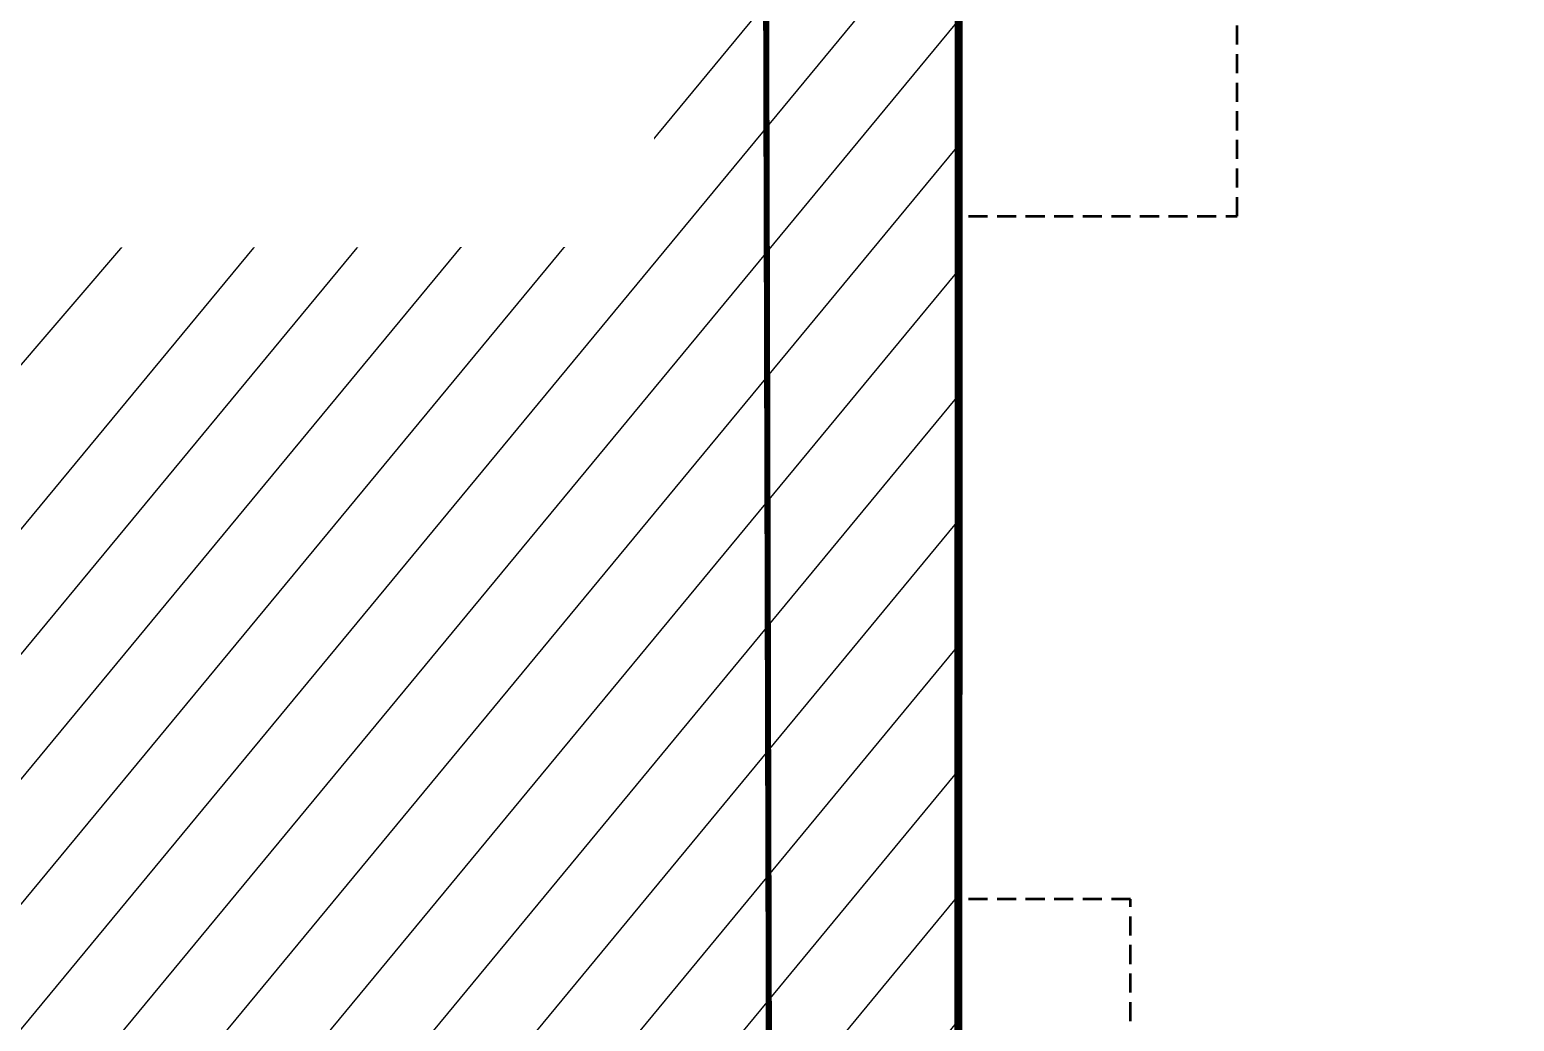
# Model space of a CAD drawing. Header units: centimetres. Extents: x -6122352 to 7132207, y -1694241 to 1947892.
# Drawn here: x 83637 to 88508, y -102051 to -98799 of the extents above; entities that cross this region are included whole.
import ezdxf
from ezdxf.xclip import XClip

# ---------------------------------------------------------------- set-up
doc = ezdxf.new("R2010")
doc.units = ezdxf.units.CM
doc.header["$MEASUREMENT"] = 0
doc.header["$XCLIPFRAME"] = 2
doc.linetypes.add('DASHED2', pattern=[0.375, 0.25, -0.125])
doc.linetypes.add('XR-AR-END-SETTING OUT PLAN$0$23261-XR-AR-SI-GF$0$HIDDEN', pattern=[0.375, 0.25, -0.125])
for name, color, linetype in [('23585-XR-AR-BOUNDARY WALLS AND SETBACKS$0$setback', 7, 'XR-AR-END-SETTING OUT PLAN$0$23261-XR-AR-SI-GF$0$HIDDEN'), ('@MI-REF LAYER', 7, 'Continuous'), ('B_TH_4', 7, 'Continuous')]:
    doc.layers.add(name, color=color, linetype=linetype)
for name, color, linetype, lineweight in [('@ Foundations', 4, 'DASHED2', 50), ('A-ANNO-TEXT', 3, 'Continuous', 25), ('XR-AR-END-SETTING OUT PLAN$0$23585-XR-AR-END-GROUND FLOOR$0$A-GLAZ-SILL', 8, 'Continuous', 5), ('XR-AR-END-SETTING OUT PLAN$0$23585-XR-AR-END-GROUND FLOOR$0$A-GLAZ-WNDO', 232, 'Continuous', 9), ('XR-AR-END-SETTING OUT PLAN$0$23585-XR-AR-END-GROUND FLOOR$0$A-WALL', 7, 'Continuous', 30)]:
    doc.layers.add(name, color=color, linetype=linetype, lineweight=lineweight)

# ---------------------------------------------------------------- blocks, each defined once
blk = doc.blocks.new('23585-XR-AR-BOUNDARY WALLS AND SETBACKS')
at = {"layer": '23585-XR-AR-BOUNDARY WALLS AND SETBACKS$0$setback', "ltscale": 40, "const_width": 0.05}
blk.add_lwpolyline([(496528.0138683853, 2768889.53020306), (496513.6369208413, 2768902.703844581), (496509.4820434907, 2768898.169344686), (496505.4284242032, 2768893.745523636), (496501.3750262877, 2768889.321925911), (496497.3216491075, 2768884.898150815), (496493.2682491078, 2768880.474350816), (496489.1135448206, 2768875.940027513), (496503.490752075, 2768862.766296911), (496507.6456059507, 2768867.300802918), (496511.6990474208, 2768871.724448176), (496515.7524017806, 2768876.148198367), (496519.8058017804, 2768880.571998366), (496521.9338264712, 2768882.894425312), (496523.8591744935, 2768884.995768585), (496528.0138683853, 2768889.53020306)], dxfattribs=at)
blk = doc.blocks.new('A$C9d9485f6')
at = {"layer": 'A-ANNO-TEXT', "rotation": 312.4881850805905}
blk.add_blockref('23585-XR-AR-BOUNDARY WALLS AND SETBACKS', (-2377088.534775567, -1504219.252137818), dxfattribs=at)
blk = doc.blocks.new('XR-AR-END-SETTING OUT PLAN')
at = {"layer": 'XR-AR-END-SETTING OUT PLAN$0$23585-XR-AR-END-GROUND FLOOR$0$A-GLAZ-SILL', "color": 8}
blk.add_line((3250.293349877, 17540.34097003937), (3250.10262234509, 14849.99877500534), dxfattribs=at)
at = {"layer": 'XR-AR-END-SETTING OUT PLAN$0$23585-XR-AR-END-GROUND FLOOR$0$A-GLAZ-WNDO', "color": 8}
for p, q in [((3000.293349280953, 17540.3409705162), (3000.102621987462, 14849.99877643585)), ((3000.293349280953, 17540.3409705162), (3250.293349877, 17540.34097003937)), ((3150.102621391416, 14849.99877738953), (3150.293349221349, 17540.34097099304)), ((3000.293349221349, 17490.34097003937), (3150.293349042535, 17490.34097003937)), ((3150.102551832795, 16727.16475534439), (3000.1025518924, 16727.16475534439)), ((3150.102552130818, 16677.16475534439), (3000.102551653981, 16677.16475582123)), ((3150.103230431676, 15777.16475534439), (3000.103229954839, 15777.16475534439)), ((3150.103230431676, 15727.16475486755), (3000.103229954839, 15727.16475582123)), ((3150.102621510625, 14899.99877643585), (3000.102621987462, 14899.99877595901)), ((3000.102621987462, 14849.99877643585), (3250.10262234509, 14849.99877500534))]:
    blk.add_line(p, q, dxfattribs=at)
for points in [[(3050.295387819409, 17490.34096956253), (3050.102551594377, 16727.16475534439)], [(3050.102551832795, 16677.16475486755), (3050.103230193257, 15777.16475582123)], [(3050.103229895234, 15727.16475582123), (3050.102622106671, 14899.99877643585)]]:
    blk.add_lwpolyline(points, dxfattribs=at)
at = {"layer": 'XR-AR-END-SETTING OUT PLAN$0$23585-XR-AR-END-GROUND FLOOR$0$A-WALL', "color": 8}
for points in [[(3550.084660723805, 19773.27214288712), (3550.084660485387, 19523.2703499794), (3250.082569018006, 19523.2703499794), (3250.293485656381, 17540.34097003937), (3000.294974222779, 17540.34096956253), (3000.084657981992, 19773.27214288712)], [(3000.102068737149, 12899.99910259247), (3250.103869214654, 12899.99910211563), (3250.103198900819, 13749.9988026619), (3250.102675631642, 14849.99877595901), (3000.10211391747, 14849.99877595901)]]:
    blk.add_lwpolyline(points, close=True, dxfattribs=at)
blk = doc.blocks.new('END UNIT')
at = {"xscale": 0.001, "yscale": 0.001, "zscale": 0.001}
blk.add_blockref('XR-AR-END-SETTING OUT PLAN', (-9.150201729830158, 0), dxfattribs=at)
blk = doc.blocks.new('TH_4')
blk.add_blockref('END UNIT', (495802.3053798428, 2769130.514097063))
blk = doc.blocks.new('A$C780da55d')
at = {"layer": 'B_TH_4', "xscale": 1.000039159572381, "yscale": 1.000039159572381, "zscale": 1.000039159572381}
blk.add_blockref('TH_4', (-495814.0704651335, -2769239.302089663), dxfattribs=at)
blk = doc.blocks.new('23585-XR-AR-MALDIVE-2$0$TH_4')
blk.add_blockref('A$C780da55d', (495794.655359471, 2769130.864096801))
at = {"layer": '@ Foundations', "linetype": 'DASHED2', "ltscale": 0.25}
for points in [[(495795.5804024774, 2769147.704669024), (495796.9804024774, 2769147.704669024), (495796.9804024774, 2769149.604669025), (495795.5804024774, 2769149.604669025)], [(495795.2303024774, 2769142.764769025), (495797.3303024773, 2769142.764769025), (495797.3303024773, 2769145.464769024), (495795.2303024774, 2769145.464769024)]]:
    blk.add_lwpolyline(points, close=True, dxfattribs=at)
blk = doc.blocks.new('M3 REF WITH TABLES')
at = {"color": 1, "const_width": 0.01999999999999999}
blk.add_lwpolyline([(57.61723286483902, 62.82835623947904), (57.37947897828417, 57.27720345882699), (64.3141698797699, 50.90252933371812), (64.06413725775201, 50.62570517417043), (64.3141698797699, 50.90252933371812), (69.52931213181, 46.15104598086327), (75.21472128113965, 46.70776416221634)], dxfattribs=at)
at = {"color": 10}
blk.add_lwpolyline([(34.66325089067686, 29.68410262046382), (45.18633932532975, 20.03993892343715), (49.40796777181095, 24.6489977510646), (49.18618639430497, 24.85195393767208), (65.26248423440848, 42.40361756272614), (65.48408372345148, 42.20046279439703), (69.7056917072623, 46.80954036535695), (59.18240357114701, 56.45298300962895), (34.66325089067686, 29.68410262046382)], close=True, dxfattribs=at)

msp = doc.modelspace()

# ---------------------------------------------------------------- block references
at = {"layer": '@MI-REF LAYER', "xscale": 1000, "yscale": 1000, "zscale": 1000}
msp.add_blockref('A$C9d9485f6', (-23958.95045533385, 48155.57226163784), dxfattribs=at)

# ---------------------------------------------------------------- next in the draw order: block references
at = {"layer": '@MI-REF LAYER'}
ref = msp.add_blockref('23585-XR-AR-MALDIVE-2$0$TH_4', (495862223.3068303, 2769049743.418423), dxfattribs=dict(at, xscale=1000, yscale=1000, zscale=1000, rotation=180.0004263457452))
XClip(ref).set_block_clipping_path([(495835.392424888, 2769130.5103818076), (495835.3967513023, 2769154.450356969), (495832.30707694823, 2769154.410980098), (495826.3067906522, 2769154.412067512), (495820.30693135364, 2769154.4132776167), (495814.3069288675, 2769154.4143526326), (495808.30692413123, 2769154.41542765), (495805.1570141213, 2769154.416030391), (495802.30692738434, 2769154.4565039617), (495796.01202966133, 2769154.457572191), (495793.2170129507, 2769154.458168634), (495793.2122923648, 2769130.5183110787)])

# ---------------------------------------------------------------- next in the draw order: linework, layer by layer
at = {"layer": '@MI-REF LAYER', "color": 10}
msp.add_lwpolyline([(50376.01441383638, -89960.2429721274), (50371.9690600913, -104234.1796139122), (56622.21465642641, -104234.1331034167), (56622.07777362812, -103933.5034735499), (80423.51151656458, -103933.3263631371), (80423.37910748941, -104233.9559955868), (86673.62470415092, -104233.8817356158), (86677.00345622863, -89960.28485840559), (50376.01441383638, -89960.2429721274)], close=True, dxfattribs=at)

# ---------------------------------------------------------------- next in the draw order: wipeouts: each hides what was drawn before it
msp.add_wipeout([(86673.346810938, -89960.3903957616), (50372.357776579345, -89959.83809378305), (50371.96905993459, -104234.17396235577), (56622.21465632465, -104234.13310354992), (56622.07777360872, -103933.5034735787), (80423.51151700671, -103933.32071120305), (80423.37910778308, -104233.95034378907), (86673.62470397336, -104233.88173577873)]).dxf.layer = '@MI-REF LAYER'

# ---------------------------------------------------------------- next in the draw order: hatches: boundary and pattern name
at = {"layer": '@MI-REF LAYER'}
h = msp.add_hatch(dxfattribs=at)
h.set_pattern_fill('ANSI31', color=256, scale=1999.999998458916, angle=6.732677568681441)
h.set_pattern_definition([(51.73267756868143, (-2377169058.081353, -1504501451.09876), (-196.2824303927789, 154.8328370300893), [])])
h.paths.add_polyline_path([(80423.51151656458, -103933.3263631371), (80423.37910748941, -104233.9559955868), (86673.62470418087, -104233.909488238), (86673.34681084957, -89960.39604730048), (50372.35776849663, -89960.3541610652), (50371.96905997334, -104234.1796137834), (56622.21465630847, -104234.1331032879), (56622.07777362812, -103933.5034735499)])

# ---------------------------------------------------------------- next in the draw order: linework, layer by layer
at = {"layer": '@MI-REF LAYER', "color": 1, "const_width": 20}
msp.add_lwpolyline([(90321.1237987033, -84499.92497197539), (86067.02983505567, -88074.06943648291), (86050.21104494687, -97493.52405067268), (85677.19473557822, -97496.124113636), (86050.21104494687, -97493.52405067268), (86068.90706651313, -104548.5898349335), (90319.58953007295, -108365.0686993733)], dxfattribs=at)

# ---------------------------------------------------------------- next in the draw order: wipeouts: each hides what was drawn before it
at = {"color": 10}
msp.add_wipeout([(85682.47072626943, -95820.3601959993), (78712.97817598116, -95818.29965948743), (78716.67417406998, -99518.29781362705), (85686.15771147405, -99511.33586526138), (85682.461713573, -95811.33771132672)], dxfattribs=at).dxf.layer = '@MI-REF LAYER'

# ---------------------------------------------------------------- next in the draw order: block references
at = {"layer": '@MI-REF LAYER', "xscale": 1000, "yscale": 1000, "zscale": 1000, "rotation": 312.4882889992022}
msp.add_blockref('M3 REF WITH TABLES', (5073.57098191743, -84448.84299303715), dxfattribs=at)

doc.saveas('drawing.dxf')
